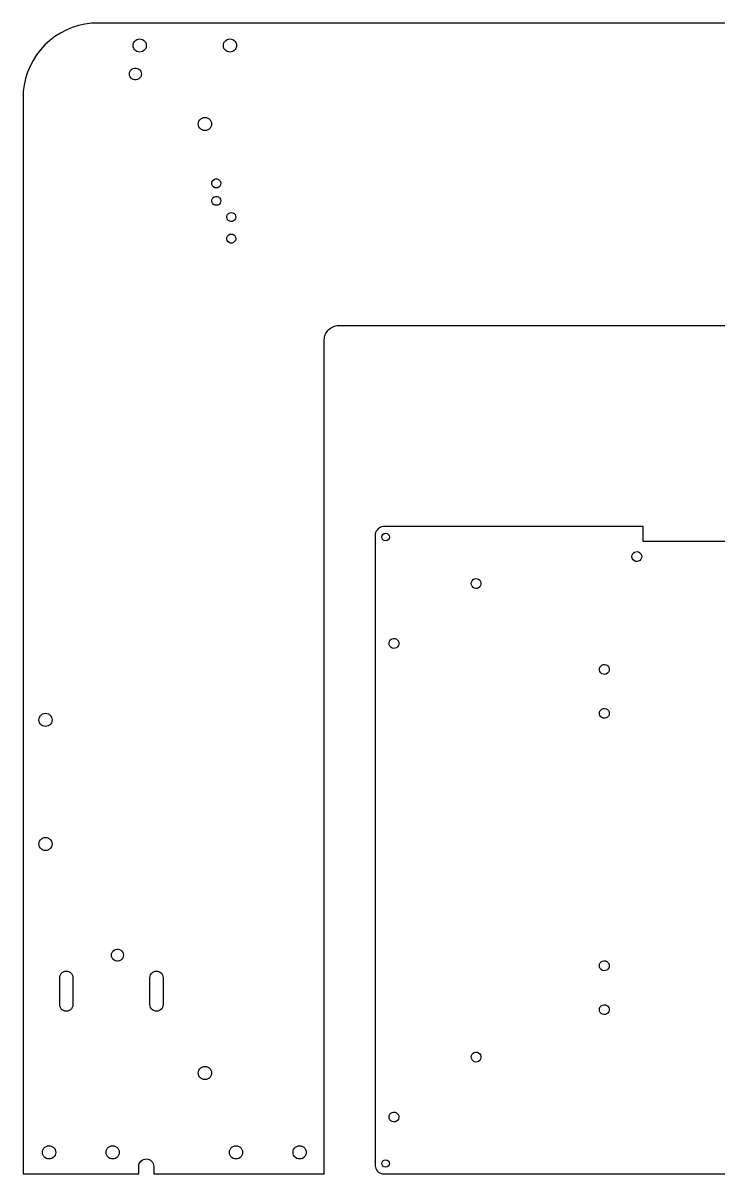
# Model space of a CAD drawing. Header units: metres. Extents: x -232 to 232, y 0 to 384.
# Drawn here: x -232.2 to 0, y 0 to 384 of the extents above; entities that cross this region are included whole.
import ezdxf

# ---------------------------------------------------------------- set-up
doc = ezdxf.new("R2010")
doc.units = ezdxf.units.M

msp = doc.modelspace()

# ---------------------------------------------------------------- linework, layer by layer
for p, q in [((-207.25, 384), (-209.429, 383.905)), ((207.25, 384), (-207.25, 384)), ((-219.75, 380.651), (-221.589, 379.479)), ((-217.815, 381.658), (-219.75, 380.651)), ((-215.8, 382.492), (-217.815, 381.658)), ((-213.72, 383.148), (-215.8, 382.492)), ((-211.591, 383.62), (-213.72, 383.148)), ((-209.429, 383.905), (-211.591, 383.62)), ((-224.928, 376.678), (-226.401, 375.07)), ((-223.32, 378.151), (-224.928, 376.678)), ((-221.589, 379.479), (-223.32, 378.151)), ((-195.5, 376.5), (-195.445, 376.99)), ((-195.445, 376.01), (-195.5, 376.5)), ((-195.445, 376.99), (-195.282, 377.455)), ((-195.282, 377.455), (-195.02, 377.872)), ((-195.02, 377.872), (-194.672, 378.22)), ((-194.672, 378.22), (-194.255, 378.482)), ((-194.255, 378.482), (-193.79, 378.645)), ((-193.79, 378.645), (-193.3, 378.7)), ((-193.3, 378.7), (-192.81, 378.645)), ((-192.81, 378.645), (-192.345, 378.482)), ((-192.345, 378.482), (-191.928, 378.22)), ((-191.928, 378.22), (-191.58, 377.872)), ((-191.58, 377.872), (-191.318, 377.455)), ((-191.318, 377.455), (-191.155, 376.99)), ((-191.155, 376.99), (-191.1, 376.5)), ((-191.1, 376.5), (-191.155, 376.01)), ((-165.4, 376.5), (-165.345, 376.99)), ((-165.345, 376.01), (-165.4, 376.5)), ((-165.345, 376.99), (-165.182, 377.455)), ((-165.182, 377.455), (-164.92, 377.872)), ((-164.92, 377.872), (-164.572, 378.22)), ((-164.572, 378.22), (-164.155, 378.482)), ((-164.155, 378.482), (-163.69, 378.645)), ((-163.69, 378.645), (-163.2, 378.7)), ((-163.2, 378.7), (-162.71, 378.645)), ((-162.71, 378.645), (-162.245, 378.482)), ((-162.245, 378.482), (-161.828, 378.22)), ((-161.828, 378.22), (-161.48, 377.872)), ((-161.48, 377.872), (-161.218, 377.455)), ((-161.218, 377.455), (-161.055, 376.99)), ((-161.055, 376.99), (-161, 376.5)), ((-161, 376.5), (-161.055, 376.01)), ((-227.729, 373.339), (-228.901, 371.5)), ((-226.401, 375.07), (-227.729, 373.339)), ((-195.282, 375.545), (-195.445, 376.01)), ((-195.02, 375.128), (-195.282, 375.545)), ((-194.672, 374.78), (-195.02, 375.128)), ((-194.255, 374.518), (-194.672, 374.78)), ((-193.79, 374.355), (-194.255, 374.518)), ((-193.3, 374.3), (-193.79, 374.355)), ((-192.81, 374.355), (-193.3, 374.3)), ((-192.345, 374.518), (-192.81, 374.355)), ((-191.928, 374.78), (-192.345, 374.518)), ((-191.58, 375.128), (-191.928, 374.78)), ((-191.318, 375.545), (-191.58, 375.128)), ((-191.155, 376.01), (-191.318, 375.545)), ((-165.182, 375.545), (-165.345, 376.01)), ((-164.92, 375.128), (-165.182, 375.545)), ((-164.572, 374.78), (-164.92, 375.128)), ((-164.155, 374.518), (-164.572, 374.78)), ((-163.69, 374.355), (-164.155, 374.518)), ((-163.2, 374.3), (-163.69, 374.355)), ((-162.71, 374.355), (-163.2, 374.3)), ((-162.245, 374.518), (-162.71, 374.355)), ((-161.828, 374.78), (-162.245, 374.518)), ((-161.48, 375.128), (-161.828, 374.78)), ((-161.218, 375.545), (-161.48, 375.128)), ((-161.055, 376.01), (-161.218, 375.545)), ((-229.908, 369.565), (-230.742, 367.55)), ((-228.901, 371.5), (-229.908, 369.565)), ((-196.247, 368.326), (-195.886, 368.646)), ((-195.886, 368.646), (-195.459, 368.87)), ((-195.459, 368.87), (-194.991, 368.985)), ((-194.991, 368.985), (-194.509, 368.985)), ((-194.509, 368.985), (-194.041, 368.87)), ((-194.041, 368.87), (-193.614, 368.646)), ((-193.614, 368.646), (-193.253, 368.326)), ((-231.398, 365.47), (-231.87, 363.341)), ((-230.742, 367.55), (-231.398, 365.47)), ((-196.75, 367), (-196.692, 367.479)), ((-196.692, 366.521), (-196.75, 367)), ((-196.692, 367.479), (-196.521, 367.929)), ((-196.521, 366.071), (-196.692, 366.521)), ((-196.521, 367.929), (-196.247, 368.326)), ((-196.247, 365.674), (-196.521, 366.071)), ((-195.886, 365.354), (-196.247, 365.674)), ((-195.459, 365.13), (-195.886, 365.354)), ((-194.991, 365.015), (-195.459, 365.13)), ((-194.509, 365.015), (-194.991, 365.015)), ((-194.041, 365.13), (-194.509, 365.015)), ((-193.614, 365.354), (-194.041, 365.13)), ((-193.253, 365.674), (-193.614, 365.354)), ((-193.253, 368.326), (-192.979, 367.929)), ((-192.979, 366.071), (-193.253, 365.674)), ((-192.979, 367.929), (-192.808, 367.479)), ((-192.808, 366.521), (-192.979, 366.071)), ((-192.808, 367.479), (-192.75, 367)), ((-192.75, 367), (-192.808, 366.521)), ((-232.155, 361.179), (-232.25, 359)), ((-231.87, 363.341), (-232.155, 361.179)), ((-232.25, 359), (-232.25, 0)), ((-173.75, 350.29), (-173.695, 350.78)), ((-173.695, 349.8), (-173.75, 350.29)), ((-173.695, 350.78), (-173.532, 351.245)), ((-173.532, 349.335), (-173.695, 349.8)), ((-173.532, 351.245), (-173.27, 351.662)), ((-173.27, 351.662), (-172.922, 352.01)), ((-172.922, 352.01), (-172.505, 352.272)), ((-172.505, 352.272), (-172.04, 352.435)), ((-172.04, 352.435), (-171.55, 352.49)), ((-171.55, 352.49), (-171.06, 352.435)), ((-171.06, 352.435), (-170.595, 352.272)), ((-170.595, 352.272), (-170.178, 352.01)), ((-170.178, 352.01), (-169.83, 351.662)), ((-169.83, 351.662), (-169.568, 351.245)), ((-169.568, 351.245), (-169.405, 350.78)), ((-169.405, 349.8), (-169.568, 349.335)), ((-169.405, 350.78), (-169.35, 350.29)), ((-169.35, 350.29), (-169.405, 349.8)), ((-173.27, 348.918), (-173.532, 349.335)), ((-172.922, 348.57), (-173.27, 348.918)), ((-172.505, 348.308), (-172.922, 348.57)), ((-172.04, 348.145), (-172.505, 348.308)), ((-171.55, 348.09), (-172.04, 348.145)), ((-171.06, 348.145), (-171.55, 348.09)), ((-170.595, 348.308), (-171.06, 348.145)), ((-170.178, 348.57), (-170.595, 348.308)), ((-169.83, 348.918), (-170.178, 348.57)), ((-169.568, 349.335), (-169.83, 348.918)), ((-169.245, 330.604), (-169.124, 331.083)), ((-169.204, 330.112), (-169.245, 330.604)), ((-169.124, 331.083), (-168.854, 331.496)), ((-168.854, 331.496), (-168.464, 331.799)), ((-168.464, 331.799), (-167.997, 331.96)), ((-167.997, 331.96), (-167.503, 331.96)), ((-167.503, 331.96), (-167.036, 331.799)), ((-167.036, 331.799), (-166.646, 331.496)), ((-166.646, 331.496), (-166.376, 331.083)), ((-166.376, 331.083), (-166.255, 330.604)), ((-166.255, 330.604), (-166.296, 330.112)), ((-169.006, 329.66), (-169.204, 330.112)), ((-168.671, 329.296), (-169.006, 329.66)), ((-168.237, 329.061), (-168.671, 329.296)), ((-167.75, 328.98), (-168.237, 329.061)), ((-167.263, 329.061), (-167.75, 328.98)), ((-166.829, 329.296), (-167.263, 329.061)), ((-166.494, 329.66), (-166.829, 329.296)), ((-166.296, 330.112), (-166.494, 329.66)), ((-169.245, 324.804), (-169.124, 325.283)), ((-169.204, 324.312), (-169.245, 324.804)), ((-169.006, 323.86), (-169.204, 324.312)), ((-169.124, 325.283), (-168.854, 325.696)), ((-168.671, 323.496), (-169.006, 323.86)), ((-168.854, 325.696), (-168.464, 325.999)), ((-168.237, 323.261), (-168.671, 323.496)), ((-168.464, 325.999), (-167.997, 326.16)), ((-167.75, 323.18), (-168.237, 323.261)), ((-167.997, 326.16), (-167.503, 326.16)), ((-167.263, 323.261), (-167.75, 323.18)), ((-167.503, 326.16), (-167.036, 325.999)), ((-166.829, 323.496), (-167.263, 323.261)), ((-167.036, 325.999), (-166.646, 325.696)), ((-166.494, 323.86), (-166.829, 323.496)), ((-166.646, 325.696), (-166.376, 325.283)), ((-166.296, 324.312), (-166.494, 323.86)), ((-166.376, 325.283), (-166.255, 324.804)), ((-166.255, 324.804), (-166.296, 324.312)), ((-164.245, 319.156), (-164.204, 319.648)), ((-164.124, 318.677), (-164.245, 319.156)), ((-164.204, 319.648), (-164.006, 320.1)), ((-164.006, 320.1), (-163.671, 320.464)), ((-163.671, 320.464), (-163.237, 320.699)), ((-163.237, 320.699), (-162.75, 320.78)), ((-162.75, 320.78), (-162.263, 320.699)), ((-162.263, 320.699), (-161.829, 320.464)), ((-161.829, 320.464), (-161.494, 320.1)), ((-161.494, 320.1), (-161.296, 319.648)), ((-161.255, 319.156), (-161.376, 318.677)), ((-161.296, 319.648), (-161.255, 319.156)), ((-163.854, 318.264), (-164.124, 318.677)), ((-163.464, 317.961), (-163.854, 318.264)), ((-162.997, 317.8), (-163.464, 317.961)), ((-162.503, 317.8), (-162.997, 317.8)), ((-162.036, 317.961), (-162.503, 317.8)), ((-161.646, 318.264), (-162.036, 317.961)), ((-161.376, 318.677), (-161.646, 318.264)), ((-164.245, 311.956), (-164.204, 312.448)), ((-164.124, 311.477), (-164.245, 311.956)), ((-164.204, 312.448), (-164.006, 312.9)), ((-163.854, 311.064), (-164.124, 311.477)), ((-164.006, 312.9), (-163.671, 313.264)), ((-163.464, 310.761), (-163.854, 311.064)), ((-163.671, 313.264), (-163.237, 313.499)), ((-163.237, 313.499), (-162.75, 313.58)), ((-162.75, 313.58), (-162.263, 313.499)), ((-162.263, 313.499), (-161.829, 313.264)), ((-161.646, 311.064), (-162.036, 310.761)), ((-161.829, 313.264), (-161.494, 312.9)), ((-161.376, 311.477), (-161.646, 311.064)), ((-161.494, 312.9), (-161.296, 312.448)), ((-161.255, 311.956), (-161.376, 311.477)), ((-161.296, 312.448), (-161.255, 311.956)), ((-162.997, 310.6), (-163.464, 310.761)), ((-162.503, 310.6), (-162.997, 310.6)), ((-162.036, 310.761), (-162.503, 310.6)), ((-131.255, 280.269), (-131.016, 280.707)), ((-131.016, 280.707), (-130.736, 281.119)), ((-130.736, 281.119), (-130.415, 281.501)), ((-130.415, 281.501), (-130.058, 281.849)), ((-130.058, 281.849), (-129.669, 282.16)), ((-129.669, 282.16), (-129.25, 282.43)), ((-129.25, 282.43), (-128.806, 282.658)), ((-128.806, 282.658), (-128.342, 282.84)), ((-128.342, 282.84), (-127.863, 282.975)), ((-127.863, 282.975), (-127.372, 283.061)), ((-127.372, 283.061), (-126.875, 283.098)), ((-126.875, 283.098), (-126.75, 283.1)), ((-126.75, 283.1), (113.25, 283.1)), ((-131.75, 278.1), (-131.744, 278.349)), ((-131.75, 0), (-131.75, 278.1)), ((-131.744, 278.349), (-131.694, 278.845)), ((-131.694, 278.845), (-131.595, 279.334)), ((-131.595, 279.334), (-131.448, 279.81)), ((-131.448, 279.81), (-131.255, 280.269)), ((-113.782, 215.207), (-114.117, 214.843)), ((-113.391, 215.511), (-113.782, 215.207)), ((-112.955, 215.747), (-113.391, 215.511)), ((-112.486, 215.908), (-112.955, 215.747)), ((-111.998, 215.99), (-112.486, 215.908)), ((-25.26, 215.994), (-111.998, 215.99)), ((-25.26, 211), (-25.26, 215.994)), ((-114.709, 213.494), (-114.75, 213)), ((-114.75, 213), (-114.74, 2.75226)), ((-114.587, 213.974), (-114.709, 213.494)), ((-114.388, 214.428), (-114.587, 213.974)), ((-114.117, 214.843), (-114.388, 214.428)), ((-112.5, 212.5), (-112.405, 212.978)), ((-112.405, 212.022), (-112.5, 212.5)), ((-112.405, 212.978), (-112.134, 213.384)), ((-112.134, 211.616), (-112.405, 212.022)), ((-112.134, 213.384), (-111.728, 213.655)), ((-111.728, 211.345), (-112.134, 211.616)), ((-111.728, 213.655), (-111.25, 213.75)), ((-111.25, 211.25), (-111.728, 211.345)), ((-111.25, 213.75), (-110.772, 213.655)), ((-110.772, 211.345), (-111.25, 211.25)), ((-110.772, 213.655), (-110.366, 213.384)), ((-110.366, 211.616), (-110.772, 211.345)), ((-110.366, 213.384), (-110.095, 212.978)), ((-110.095, 212.022), (-110.366, 211.616)), ((-110.095, 212.978), (-110, 212.5)), ((-110, 212.5), (-110.095, 212.022)), ((-28.6195, 207.122), (-28.235, 207.429)), ((-28.235, 207.429), (-27.7771, 207.609)), ((-27.7771, 207.609), (-27.2867, 207.645)), ((-27.2867, 207.645), (-26.8072, 207.536)), ((-26.8072, 207.536), (-26.3812, 207.29)), ((11.76, 211), (-25.26, 211)), ((-29.0416, 206.246), (-28.8966, 206.716)), ((-29.0416, 205.754), (-29.0416, 206.246)), ((-28.8966, 205.284), (-29.0416, 205.754)), ((-28.8966, 206.716), (-28.6195, 207.122)), ((-28.6195, 204.878), (-28.8966, 205.284)), ((-28.235, 204.571), (-28.6195, 204.878)), ((-27.7771, 204.391), (-28.235, 204.571)), ((-27.2867, 204.355), (-27.7771, 204.391)), ((-26.8072, 204.464), (-27.2867, 204.355)), ((-26.3812, 204.71), (-26.8072, 204.464)), ((-26.3812, 207.29), (-26.0467, 206.929)), ((-26.0467, 205.071), (-26.3812, 204.71)), ((-26.0467, 206.929), (-25.8333, 206.486)), ((-25.8333, 205.514), (-26.0467, 205.071)), ((-25.8333, 206.486), (-25.76, 206)), ((-25.76, 206), (-25.8333, 205.514)), ((-82.7, 197), (-82.6267, 197.486)), ((-82.6267, 196.514), (-82.7, 197)), ((-82.6267, 197.486), (-82.4133, 197.929)), ((-82.4133, 196.071), (-82.6267, 196.514)), ((-82.4133, 197.929), (-82.0788, 198.29)), ((-82.0788, 195.71), (-82.4133, 196.071)), ((-82.0788, 198.29), (-81.6528, 198.536)), ((-81.6528, 198.536), (-81.1733, 198.645)), ((-81.1733, 198.645), (-80.6828, 198.609)), ((-80.6828, 198.609), (-80.225, 198.429)), ((-80.225, 198.429), (-79.8405, 198.122)), ((-79.8405, 195.878), (-80.225, 195.571)), ((-79.8405, 198.122), (-79.5634, 197.716)), ((-79.5634, 196.284), (-79.8405, 195.878)), ((-79.5634, 197.716), (-79.4184, 197.246)), ((-79.4184, 196.754), (-79.5634, 196.284)), ((-79.4184, 197.246), (-79.4184, 196.754)), ((-81.6528, 195.464), (-82.0788, 195.71)), ((-81.1733, 195.355), (-81.6528, 195.464)), ((-80.6828, 195.391), (-81.1733, 195.355)), ((-80.225, 195.571), (-80.6828, 195.391)), ((-110.1, 177), (-110.027, 177.486)), ((-110.027, 176.514), (-110.1, 177)), ((-110.027, 177.486), (-109.813, 177.929)), ((-109.813, 177.929), (-109.479, 178.29)), ((-109.479, 178.29), (-109.053, 178.536)), ((-109.053, 178.536), (-108.573, 178.645)), ((-108.573, 178.645), (-108.083, 178.609)), ((-108.083, 178.609), (-107.625, 178.429)), ((-107.625, 178.429), (-107.24, 178.122)), ((-107.24, 178.122), (-106.963, 177.716)), ((-106.963, 177.716), (-106.818, 177.246)), ((-106.818, 176.754), (-106.963, 176.284)), ((-106.818, 177.246), (-106.818, 176.754)), ((-109.813, 176.071), (-110.027, 176.514)), ((-109.479, 175.71), (-109.813, 176.071)), ((-109.053, 175.464), (-109.479, 175.71)), ((-108.573, 175.355), (-109.053, 175.464)), ((-108.083, 175.391), (-108.573, 175.355)), ((-107.625, 175.571), (-108.083, 175.391)), ((-107.24, 175.878), (-107.625, 175.571)), ((-106.963, 176.284), (-107.24, 175.878)), ((-39.8916, 168.57), (-39.7466, 169.04)), ((-39.7466, 169.04), (-39.4695, 169.447)), ((-39.4695, 169.447), (-39.085, 169.754)), ((-39.085, 169.754), (-38.6272, 169.933)), ((-38.6272, 169.933), (-38.1367, 169.97)), ((-38.1367, 169.97), (-37.6572, 169.861)), ((-37.6572, 169.861), (-37.2312, 169.615)), ((-37.2312, 169.615), (-36.8967, 169.254)), ((-36.8967, 169.254), (-36.6833, 168.811)), ((-39.8916, 168.079), (-39.8916, 168.57)), ((-39.7466, 167.609), (-39.8916, 168.079)), ((-39.4695, 167.202), (-39.7466, 167.609)), ((-39.085, 166.896), (-39.4695, 167.202)), ((-38.6272, 166.716), (-39.085, 166.896)), ((-38.1367, 166.679), (-38.6272, 166.716)), ((-37.6572, 166.789), (-38.1367, 166.679)), ((-37.2312, 167.035), (-37.6572, 166.789)), ((-36.8967, 167.395), (-37.2312, 167.035)), ((-36.6833, 167.838), (-36.8967, 167.395)), ((-36.6833, 168.811), (-36.61, 168.325)), ((-36.61, 168.325), (-36.6833, 167.838)), ((-225.705, 153.482), (-225.24, 153.645)), ((-225.24, 153.645), (-224.75, 153.7)), ((-224.75, 153.7), (-224.26, 153.645)), ((-224.26, 153.645), (-223.795, 153.482)), ((-39.8916, 153.921), (-39.7466, 154.391)), ((-39.8916, 153.429), (-39.8916, 153.921)), ((-39.7466, 154.391), (-39.4695, 154.798)), ((-39.4695, 154.798), (-39.085, 155.104)), ((-39.085, 155.104), (-38.6272, 155.284)), ((-38.6272, 155.284), (-38.1367, 155.321)), ((-38.1367, 155.321), (-37.6572, 155.211)), ((-37.6572, 155.211), (-37.2312, 154.965)), ((-37.2312, 154.965), (-36.8967, 154.605)), ((-36.8967, 154.605), (-36.6833, 154.162)), ((-36.6833, 154.162), (-36.61, 153.675)), ((-36.61, 153.675), (-36.6833, 153.189)), ((-226.95, 151.5), (-226.895, 151.99)), ((-226.895, 151.01), (-226.95, 151.5)), ((-226.895, 151.99), (-226.732, 152.455)), ((-226.732, 150.545), (-226.895, 151.01)), ((-226.732, 152.455), (-226.47, 152.872)), ((-226.47, 150.128), (-226.732, 150.545)), ((-226.47, 152.872), (-226.122, 153.22)), ((-226.122, 149.78), (-226.47, 150.128)), ((-226.122, 153.22), (-225.705, 153.482)), ((-225.705, 149.518), (-226.122, 149.78)), ((-223.795, 153.482), (-223.378, 153.22)), ((-223.378, 149.78), (-223.795, 149.518)), ((-223.378, 153.22), (-223.03, 152.872)), ((-223.03, 150.128), (-223.378, 149.78)), ((-223.03, 152.872), (-222.768, 152.455)), ((-222.768, 150.545), (-223.03, 150.128)), ((-222.768, 152.455), (-222.605, 151.99)), ((-222.605, 151.01), (-222.768, 150.545)), ((-222.605, 151.99), (-222.55, 151.5)), ((-222.55, 151.5), (-222.605, 151.01)), ((-39.7466, 152.96), (-39.8916, 153.429)), ((-39.4695, 152.553), (-39.7466, 152.96)), ((-39.085, 152.246), (-39.4695, 152.553)), ((-38.6272, 152.067), (-39.085, 152.246)), ((-38.1367, 152.03), (-38.6272, 152.067)), ((-37.6572, 152.139), (-38.1367, 152.03)), ((-37.2312, 152.385), (-37.6572, 152.139)), ((-36.8967, 152.746), (-37.2312, 152.385)), ((-36.6833, 153.189), (-36.8967, 152.746)), ((-225.24, 149.355), (-225.705, 149.518)), ((-224.75, 149.3), (-225.24, 149.355)), ((-224.26, 149.355), (-224.75, 149.3)), ((-223.795, 149.518), (-224.26, 149.355)), ((-226.732, 111.055), (-226.47, 111.472)), ((-226.47, 111.472), (-226.122, 111.82)), ((-226.122, 111.82), (-225.705, 112.082)), ((-225.705, 112.082), (-225.24, 112.245)), ((-225.24, 112.245), (-224.75, 112.3)), ((-224.75, 112.3), (-224.26, 112.245)), ((-224.26, 112.245), (-223.795, 112.082)), ((-223.795, 112.082), (-223.378, 111.82)), ((-223.378, 111.82), (-223.03, 111.472)), ((-223.03, 111.472), (-222.768, 111.055)), ((-226.95, 110.1), (-226.895, 110.59)), ((-226.895, 109.61), (-226.95, 110.1)), ((-226.895, 110.59), (-226.732, 111.055)), ((-226.732, 109.145), (-226.895, 109.61)), ((-226.47, 108.728), (-226.732, 109.145)), ((-226.122, 108.38), (-226.47, 108.728)), ((-225.705, 108.118), (-226.122, 108.38)), ((-225.24, 107.955), (-225.705, 108.118)), ((-224.75, 107.9), (-225.24, 107.955)), ((-224.26, 107.955), (-224.75, 107.9)), ((-223.795, 108.118), (-224.26, 107.955)), ((-223.378, 108.38), (-223.795, 108.118)), ((-223.03, 108.728), (-223.378, 108.38)), ((-222.768, 109.145), (-223.03, 108.728)), ((-222.768, 111.055), (-222.605, 110.59)), ((-222.605, 109.61), (-222.768, 109.145)), ((-222.605, 110.59), (-222.55, 110.1)), ((-222.55, 110.1), (-222.605, 109.61)), ((-202.75, 73), (-202.692, 73.4786)), ((-202.692, 72.5214), (-202.75, 73)), ((-202.692, 73.4786), (-202.521, 73.9294)), ((-202.521, 73.9294), (-202.247, 74.3262)), ((-202.247, 74.3262), (-201.886, 74.646)), ((-201.886, 74.646), (-201.459, 74.87)), ((-201.459, 74.87), (-200.991, 74.9854)), ((-200.991, 74.9854), (-200.509, 74.9854)), ((-200.509, 74.9854), (-200.041, 74.87)), ((-200.041, 74.87), (-199.614, 74.646)), ((-199.614, 74.646), (-199.253, 74.3262)), ((-199.253, 74.3262), (-198.979, 73.9294)), ((-198.979, 73.9294), (-198.808, 73.4786)), ((-198.808, 73.4786), (-198.75, 73)), ((-198.75, 73), (-198.808, 72.5214)), ((-202.521, 72.0705), (-202.692, 72.5214)), ((-202.247, 71.6738), (-202.521, 72.0705)), ((-201.886, 71.354), (-202.247, 71.6738)), ((-201.459, 71.13), (-201.886, 71.354)), ((-200.991, 71.0146), (-201.459, 71.13)), ((-200.509, 71.0146), (-200.991, 71.0146)), ((-200.041, 71.13), (-200.509, 71.0146)), ((-199.614, 71.354), (-200.041, 71.13)), ((-199.253, 71.6738), (-199.614, 71.354)), ((-198.979, 72.0705), (-199.253, 71.6738)), ((-198.808, 72.5214), (-198.979, 72.0705)), ((-39.91, 69.4746), (-39.8367, 69.9609)), ((-39.8367, 68.9882), (-39.91, 69.4746)), ((-39.8367, 69.9609), (-39.6233, 70.4041)), ((-39.6233, 70.4041), (-39.2888, 70.7646)), ((-39.2888, 70.7646), (-38.8628, 71.0105)), ((-38.8628, 71.0105), (-38.3833, 71.12)), ((-38.3833, 71.12), (-37.8928, 71.0832)), ((-37.8928, 71.0832), (-37.435, 70.9035)), ((-37.435, 70.9035), (-37.0505, 70.5969)), ((-37.0505, 70.5969), (-36.7734, 70.1905)), ((-36.7734, 70.1905), (-36.6284, 69.7205)), ((-36.6284, 69.2287), (-36.7734, 68.7587)), ((-36.6284, 69.7205), (-36.6284, 69.2287)), ((-220, 65.5), (-219.945, 65.9895)), ((-220, 56.5), (-220, 65.5)), ((-219.945, 65.9895), (-219.782, 66.4545)), ((-219.782, 66.4545), (-219.52, 66.8717)), ((-219.52, 66.8717), (-219.172, 67.22)), ((-219.172, 67.22), (-218.755, 67.4821)), ((-218.755, 67.4821), (-218.29, 67.6448)), ((-218.29, 67.6448), (-217.8, 67.7)), ((-217.8, 67.7), (-217.31, 67.6448)), ((-217.31, 67.6448), (-216.845, 67.4821)), ((-216.845, 67.4821), (-216.428, 67.22)), ((-216.428, 67.22), (-216.08, 66.8717)), ((-216.08, 66.8717), (-215.818, 66.4545)), ((-215.818, 66.4545), (-215.655, 65.9895)), ((-215.655, 65.9895), (-215.6, 65.5)), ((-215.6, 65.5), (-215.6, 56.5)), ((-189.9, 65.5), (-189.845, 65.9895)), ((-189.9, 56.5), (-189.9, 65.5)), ((-189.845, 65.9895), (-189.682, 66.4545)), ((-189.682, 66.4545), (-189.42, 66.8717)), ((-189.42, 66.8717), (-189.072, 67.22)), ((-189.072, 67.22), (-188.655, 67.4821)), ((-188.655, 67.4821), (-188.19, 67.6448)), ((-188.19, 67.6448), (-187.7, 67.7)), ((-187.7, 67.7), (-187.21, 67.6448)), ((-187.21, 67.6448), (-186.745, 67.4821)), ((-186.745, 67.4821), (-186.328, 67.22)), ((-186.328, 67.22), (-185.98, 66.8717)), ((-185.98, 66.8717), (-185.718, 66.4545)), ((-185.718, 66.4545), (-185.555, 65.9895)), ((-185.555, 65.9895), (-185.5, 65.5)), ((-185.5, 65.5), (-185.5, 56.5)), ((-39.6233, 68.5451), (-39.8367, 68.9882)), ((-39.2888, 68.1846), (-39.6233, 68.5451)), ((-38.8628, 67.9386), (-39.2888, 68.1846)), ((-38.3833, 67.8292), (-38.8628, 67.9386)), ((-37.8928, 67.8659), (-38.3833, 67.8292)), ((-37.435, 68.0456), (-37.8928, 67.8659)), ((-37.0505, 68.3523), (-37.435, 68.0456)), ((-36.7734, 68.7587), (-37.0505, 68.3523)), ((-219.945, 56.0105), (-220, 56.5)), ((-219.782, 55.5454), (-219.945, 56.0105)), ((-219.52, 55.1283), (-219.782, 55.5454)), ((-219.172, 54.78), (-219.52, 55.1283)), ((-218.755, 54.5179), (-219.172, 54.78)), ((-218.29, 54.3551), (-218.755, 54.5179)), ((-217.8, 54.3), (-218.29, 54.3551)), ((-217.31, 54.3551), (-217.8, 54.3)), ((-216.845, 54.5179), (-217.31, 54.3551)), ((-216.428, 54.78), (-216.845, 54.5179)), ((-216.08, 55.1283), (-216.428, 54.78)), ((-215.818, 55.5454), (-216.08, 55.1283)), ((-215.655, 56.0105), (-215.818, 55.5454)), ((-215.6, 56.5), (-215.655, 56.0105)), ((-189.845, 56.0105), (-189.9, 56.5)), ((-189.682, 55.5454), (-189.845, 56.0105)), ((-189.42, 55.1283), (-189.682, 55.5454)), ((-189.072, 54.78), (-189.42, 55.1283)), ((-188.655, 54.5179), (-189.072, 54.78)), ((-188.19, 54.3551), (-188.655, 54.5179)), ((-187.7, 54.3), (-188.19, 54.3551)), ((-187.21, 54.3551), (-187.7, 54.3)), ((-186.745, 54.5179), (-187.21, 54.3551)), ((-186.328, 54.78), (-186.745, 54.5179)), ((-185.98, 55.1283), (-186.328, 54.78)), ((-185.718, 55.5454), (-185.98, 55.1283)), ((-185.555, 56.0105), (-185.718, 55.5454)), ((-185.5, 56.5), (-185.555, 56.0105)), ((-39.91, 54.8254), (-39.8367, 55.3118)), ((-39.8367, 54.3391), (-39.91, 54.8254)), ((-39.8367, 55.3118), (-39.6233, 55.7549)), ((-39.6233, 53.8959), (-39.8367, 54.3391)), ((-39.6233, 55.7549), (-39.2888, 56.1154)), ((-39.2888, 53.5354), (-39.6233, 53.8959)), ((-39.2888, 56.1154), (-38.8628, 56.3614)), ((-38.8628, 56.3614), (-38.3833, 56.4708)), ((-38.3833, 56.4708), (-37.8928, 56.434)), ((-37.8928, 56.434), (-37.435, 56.2543)), ((-37.435, 56.2543), (-37.0505, 55.9477)), ((-37.0505, 55.9477), (-36.7734, 55.5413)), ((-36.7734, 54.1095), (-37.0505, 53.7031)), ((-36.7734, 55.5413), (-36.6284, 55.0713)), ((-36.6284, 54.5795), (-36.7734, 54.1095)), ((-36.6284, 55.0713), (-36.6284, 54.5795)), ((-38.8628, 53.2895), (-39.2888, 53.5354)), ((-38.3833, 53.18), (-38.8628, 53.2895)), ((-37.8928, 53.2168), (-38.3833, 53.18)), ((-37.435, 53.3965), (-37.8928, 53.2168)), ((-37.0505, 53.7031), (-37.435, 53.3965)), ((-82.7, 39), (-82.6267, 39.4863)), ((-82.6267, 38.5136), (-82.7, 39)), ((-82.6267, 39.4863), (-82.4133, 39.9295)), ((-82.4133, 38.0705), (-82.6267, 38.5136)), ((-82.4133, 39.9295), (-82.0788, 40.29)), ((-82.0788, 40.29), (-81.6528, 40.5359)), ((-81.6528, 40.5359), (-81.1733, 40.6454)), ((-81.1733, 40.6454), (-80.6828, 40.6086)), ((-80.6828, 40.6086), (-80.225, 40.4289)), ((-80.225, 40.4289), (-79.8405, 40.1223)), ((-79.8405, 40.1223), (-79.5634, 39.7159)), ((-79.5634, 39.7159), (-79.4184, 39.2459)), ((-79.4184, 38.7541), (-79.5634, 38.2841)), ((-79.4184, 39.2459), (-79.4184, 38.7541)), ((-173.695, 34.1995), (-173.532, 34.6645)), ((-173.532, 34.6645), (-173.27, 35.0817)), ((-173.27, 35.0817), (-172.922, 35.43)), ((-172.922, 35.43), (-172.505, 35.6921)), ((-172.505, 35.6921), (-172.04, 35.8548)), ((-172.04, 35.8548), (-171.55, 35.91)), ((-171.55, 35.91), (-171.06, 35.8548)), ((-171.06, 35.8548), (-170.595, 35.6921)), ((-170.595, 35.6921), (-170.178, 35.43)), ((-170.178, 35.43), (-169.83, 35.0817)), ((-169.83, 35.0817), (-169.568, 34.6645)), ((-169.568, 34.6645), (-169.405, 34.1995)), ((-82.0788, 37.71), (-82.4133, 38.0705)), ((-81.6528, 37.4641), (-82.0788, 37.71)), ((-81.1733, 37.3546), (-81.6528, 37.4641)), ((-80.6828, 37.3914), (-81.1733, 37.3546)), ((-80.225, 37.571), (-80.6828, 37.3914)), ((-79.8405, 37.8777), (-80.225, 37.571)), ((-79.5634, 38.2841), (-79.8405, 37.8777)), ((-173.75, 33.71), (-173.695, 34.1995)), ((-173.695, 33.2204), (-173.75, 33.71)), ((-173.532, 32.7554), (-173.695, 33.2204)), ((-173.27, 32.3383), (-173.532, 32.7554)), ((-172.922, 31.99), (-173.27, 32.3383)), ((-172.505, 31.7279), (-172.922, 31.99)), ((-172.04, 31.5652), (-172.505, 31.7279)), ((-171.55, 31.51), (-172.04, 31.5652)), ((-171.06, 31.5652), (-171.55, 31.51)), ((-170.595, 31.7279), (-171.06, 31.5652)), ((-170.178, 31.99), (-170.595, 31.7279)), ((-169.83, 32.3383), (-170.178, 31.99)), ((-169.568, 32.7554), (-169.83, 32.3383)), ((-169.405, 33.2204), (-169.568, 32.7554)), ((-169.405, 34.1995), (-169.35, 33.71)), ((-169.35, 33.71), (-169.405, 33.2204)), ((-110.1, 19), (-110.027, 19.4863)), ((-110.027, 19.4863), (-109.813, 19.9295)), ((-109.813, 19.9295), (-109.479, 20.29)), ((-109.479, 20.29), (-109.053, 20.5359)), ((-109.053, 20.5359), (-108.573, 20.6454)), ((-108.573, 20.6454), (-108.083, 20.6086)), ((-108.083, 20.6086), (-107.625, 20.4289)), ((-107.625, 20.4289), (-107.24, 20.1223)), ((-107.24, 20.1223), (-106.963, 19.7159)), ((-106.963, 19.7159), (-106.818, 19.2459)), ((-106.818, 19.2459), (-106.818, 18.7541)), ((-110.027, 18.5136), (-110.1, 19)), ((-109.813, 18.0705), (-110.027, 18.5136)), ((-109.479, 17.71), (-109.813, 18.0705)), ((-109.053, 17.4641), (-109.479, 17.71)), ((-108.573, 17.3546), (-109.053, 17.4641)), ((-108.083, 17.3914), (-108.573, 17.3546)), ((-107.625, 17.571), (-108.083, 17.3914)), ((-107.24, 17.8777), (-107.625, 17.571)), ((-106.963, 18.2841), (-107.24, 17.8777)), ((-106.818, 18.7541), (-106.963, 18.2841)), ((-225.75, 7.2), (-225.695, 7.68954)), ((-225.695, 7.68954), (-225.532, 8.15454)), ((-225.532, 8.15454), (-225.27, 8.57167)), ((-225.27, 8.57167), (-224.922, 8.92003)), ((-224.922, 8.92003), (-224.505, 9.18213)), ((-224.505, 9.18213), (-224.04, 9.34483)), ((-224.04, 9.34483), (-223.55, 9.39999)), ((-223.55, 9.39999), (-223.06, 9.34483)), ((-223.06, 9.34483), (-222.595, 9.18213)), ((-222.595, 9.18213), (-222.178, 8.92003)), ((-222.178, 8.92003), (-221.83, 8.57167)), ((-221.83, 8.57167), (-221.568, 8.15454)), ((-221.568, 8.15454), (-221.405, 7.68954)), ((-221.405, 7.68954), (-221.35, 7.2)), ((-204.53, 7.2), (-204.475, 7.68954)), ((-204.475, 7.68954), (-204.312, 8.15454)), ((-204.312, 8.15454), (-204.05, 8.57167)), ((-204.05, 8.57167), (-203.702, 8.92003)), ((-203.702, 8.92003), (-203.285, 9.18213)), ((-203.285, 9.18213), (-202.82, 9.34483)), ((-202.82, 9.34483), (-202.33, 9.39999)), ((-202.33, 9.39999), (-201.84, 9.34483)), ((-201.84, 9.34483), (-201.375, 9.18213)), ((-201.375, 9.18213), (-200.958, 8.92003)), ((-200.958, 8.92003), (-200.61, 8.57167)), ((-200.61, 8.57167), (-200.348, 8.15454)), ((-200.348, 8.15454), (-200.185, 7.68954)), ((-200.185, 7.68954), (-200.13, 7.2)), ((-163.37, 7.2), (-163.315, 7.68954)), ((-163.315, 7.68954), (-163.152, 8.15454)), ((-163.152, 8.15454), (-162.89, 8.57167)), ((-162.89, 8.57167), (-162.542, 8.92003)), ((-162.542, 8.92003), (-162.125, 9.18213)), ((-162.125, 9.18213), (-161.66, 9.34483)), ((-161.66, 9.34483), (-161.17, 9.39999)), ((-161.17, 9.39999), (-160.68, 9.34483)), ((-160.68, 9.34483), (-160.215, 9.18213)), ((-160.215, 9.18213), (-159.798, 8.92003)), ((-159.798, 8.92003), (-159.45, 8.57167)), ((-159.45, 8.57167), (-159.188, 8.15454)), ((-159.188, 8.15454), (-159.025, 7.68954)), ((-159.025, 7.68954), (-158.97, 7.2)), ((-142.15, 7.2), (-142.095, 7.68954)), ((-142.095, 7.68954), (-141.932, 8.15454)), ((-141.932, 8.15454), (-141.67, 8.57167)), ((-141.67, 8.57167), (-141.322, 8.92003)), ((-141.322, 8.92003), (-140.905, 9.18213)), ((-140.905, 9.18213), (-140.44, 9.34483)), ((-140.44, 9.34483), (-139.95, 9.39999)), ((-139.95, 9.39999), (-139.46, 9.34483)), ((-139.46, 9.34483), (-138.995, 9.18213)), ((-138.995, 9.18213), (-138.578, 8.92003)), ((-138.578, 8.92003), (-138.23, 8.57167)), ((-138.23, 8.57167), (-137.968, 8.15454)), ((-137.968, 8.15454), (-137.805, 7.68954)), ((-137.805, 7.68954), (-137.75, 7.2)), ((-225.695, 6.71045), (-225.75, 7.2)), ((-225.532, 6.24545), (-225.695, 6.71045)), ((-225.27, 5.82831), (-225.532, 6.24545)), ((-224.922, 5.47997), (-225.27, 5.82831)), ((-224.505, 5.21786), (-224.922, 5.47997)), ((-224.04, 5.05515), (-224.505, 5.21786)), ((-223.55, 4.99998), (-224.04, 5.05515)), ((-223.06, 5.05515), (-223.55, 4.99998)), ((-222.595, 5.21786), (-223.06, 5.05515)), ((-222.178, 5.47997), (-222.595, 5.21786)), ((-221.83, 5.82831), (-222.178, 5.47997)), ((-221.568, 6.24545), (-221.83, 5.82831)), ((-221.405, 6.71045), (-221.568, 6.24545)), ((-221.35, 7.2), (-221.405, 6.71045)), ((-204.475, 6.71045), (-204.53, 7.2)), ((-204.312, 6.24545), (-204.475, 6.71045)), ((-204.05, 5.82831), (-204.312, 6.24545)), ((-203.702, 5.47997), (-204.05, 5.82831)), ((-203.285, 5.21786), (-203.702, 5.47997)), ((-202.82, 5.05515), (-203.285, 5.21786)), ((-202.33, 4.99998), (-202.82, 5.05515)), ((-201.84, 5.05515), (-202.33, 4.99998)), ((-201.375, 5.21786), (-201.84, 5.05515)), ((-200.958, 5.47997), (-201.375, 5.21786)), ((-200.61, 5.82831), (-200.958, 5.47997)), ((-200.348, 6.24545), (-200.61, 5.82831)), ((-200.185, 6.71045), (-200.348, 6.24545)), ((-200.13, 7.2), (-200.185, 6.71045)), ((-193.44, 3.4567), (-193.209, 3.88892)), ((-193.209, 3.88892), (-192.898, 4.26776)), ((-192.898, 4.26776), (-192.519, 4.57866)), ((-192.519, 4.57866), (-192.087, 4.80969)), ((-192.087, 4.80969), (-191.618, 4.95195)), ((-191.618, 4.95195), (-191.13, 5)), ((-191.13, 5), (-190.642, 4.95195)), ((-190.642, 4.95195), (-190.173, 4.80969)), ((-190.173, 4.80969), (-189.741, 4.57866)), ((-189.741, 4.57866), (-189.362, 4.26776)), ((-189.362, 4.26776), (-189.051, 3.88892)), ((-189.051, 3.88892), (-188.82, 3.4567)), ((-163.315, 6.71045), (-163.37, 7.2)), ((-163.152, 6.24545), (-163.315, 6.71045)), ((-162.89, 5.82831), (-163.152, 6.24545)), ((-162.542, 5.47997), (-162.89, 5.82831)), ((-162.125, 5.21786), (-162.542, 5.47997)), ((-161.66, 5.05515), (-162.125, 5.21786)), ((-161.17, 4.99998), (-161.66, 5.05515)), ((-160.68, 5.05515), (-161.17, 4.99998)), ((-160.215, 5.21786), (-160.68, 5.05515)), ((-159.798, 5.47997), (-160.215, 5.21786)), ((-159.45, 5.82831), (-159.798, 5.47997)), ((-159.188, 6.24545), (-159.45, 5.82831)), ((-159.025, 6.71045), (-159.188, 6.24545)), ((-158.97, 7.2), (-159.025, 6.71045)), ((-142.095, 6.71045), (-142.15, 7.2)), ((-141.932, 6.24545), (-142.095, 6.71045)), ((-141.67, 5.82831), (-141.932, 6.24545)), ((-141.322, 5.47997), (-141.67, 5.82831)), ((-140.905, 5.21786), (-141.322, 5.47997)), ((-140.44, 5.05515), (-140.905, 5.21786)), ((-139.95, 4.99998), (-140.44, 5.05515)), ((-139.46, 5.05515), (-139.95, 4.99998)), ((-138.995, 5.21786), (-139.46, 5.05515)), ((-138.578, 5.47997), (-138.995, 5.21786)), ((-138.23, 5.82831), (-138.578, 5.47997)), ((-137.968, 6.24545), (-138.23, 5.82831)), ((-137.805, 6.71045), (-137.968, 6.24545)), ((-137.75, 7.2), (-137.805, 6.71045)), ((-112.5, 3.5), (-112.405, 3.97835)), ((-112.405, 3.97835), (-112.134, 4.38388)), ((-112.134, 4.38388), (-111.728, 4.65485)), ((-111.728, 4.65485), (-111.25, 4.75)), ((-111.25, 4.75), (-110.772, 4.65485)), ((-110.772, 4.65485), (-110.366, 4.38388)), ((-110.366, 4.38388), (-110.095, 3.97835)), ((-110.095, 3.97835), (-110, 3.5)), ((-232.25, 0), (-193.63, 0)), ((-193.63, 2.5), (-193.582, 2.98772)), ((-193.63, 0), (-193.63, 2.5)), ((-193.582, 2.98772), (-193.44, 3.4567)), ((-188.82, 3.4567), (-188.678, 2.98772)), ((-188.678, 2.98772), (-188.63, 2.49998)), ((-188.63, 2.49998), (-188.63, 0)), ((-188.63, 0), (-131.75, 0)), ((-114.74, 2.75226), (-114.658, 2.26353)), ((-114.658, 2.26353), (-114.497, 1.79491)), ((-114.497, 1.79491), (-114.261, 1.35915)), ((-114.261, 1.35915), (-113.957, 0.96815)), ((-113.957, 0.96815), (-113.593, 0.63257)), ((-113.593, 0.63257), (-113.178, 0.36157)), ((-113.178, 0.36157), (-112.724, 0.16254)), ((-112.724, 0.16254), (-112.244, 0.04091)), ((-112.405, 3.02164), (-112.5, 3.5)), ((-112.134, 2.6161), (-112.405, 3.02164)), ((-112.244, 0.04091), (-111.75, 0)), ((-111.728, 2.34514), (-112.134, 2.6161)), ((-111.75, 0), (98.4977, 0.01024)), ((-111.25, 2.25), (-111.728, 2.34514)), ((-110.772, 2.34514), (-111.25, 2.25)), ((-110.366, 2.6161), (-110.772, 2.34514)), ((-110.095, 3.02164), (-110.366, 2.6161)), ((-110, 3.5), (-110.095, 3.02164))]:
    msp.add_line(p, q)

doc.saveas('drawing.dxf')
